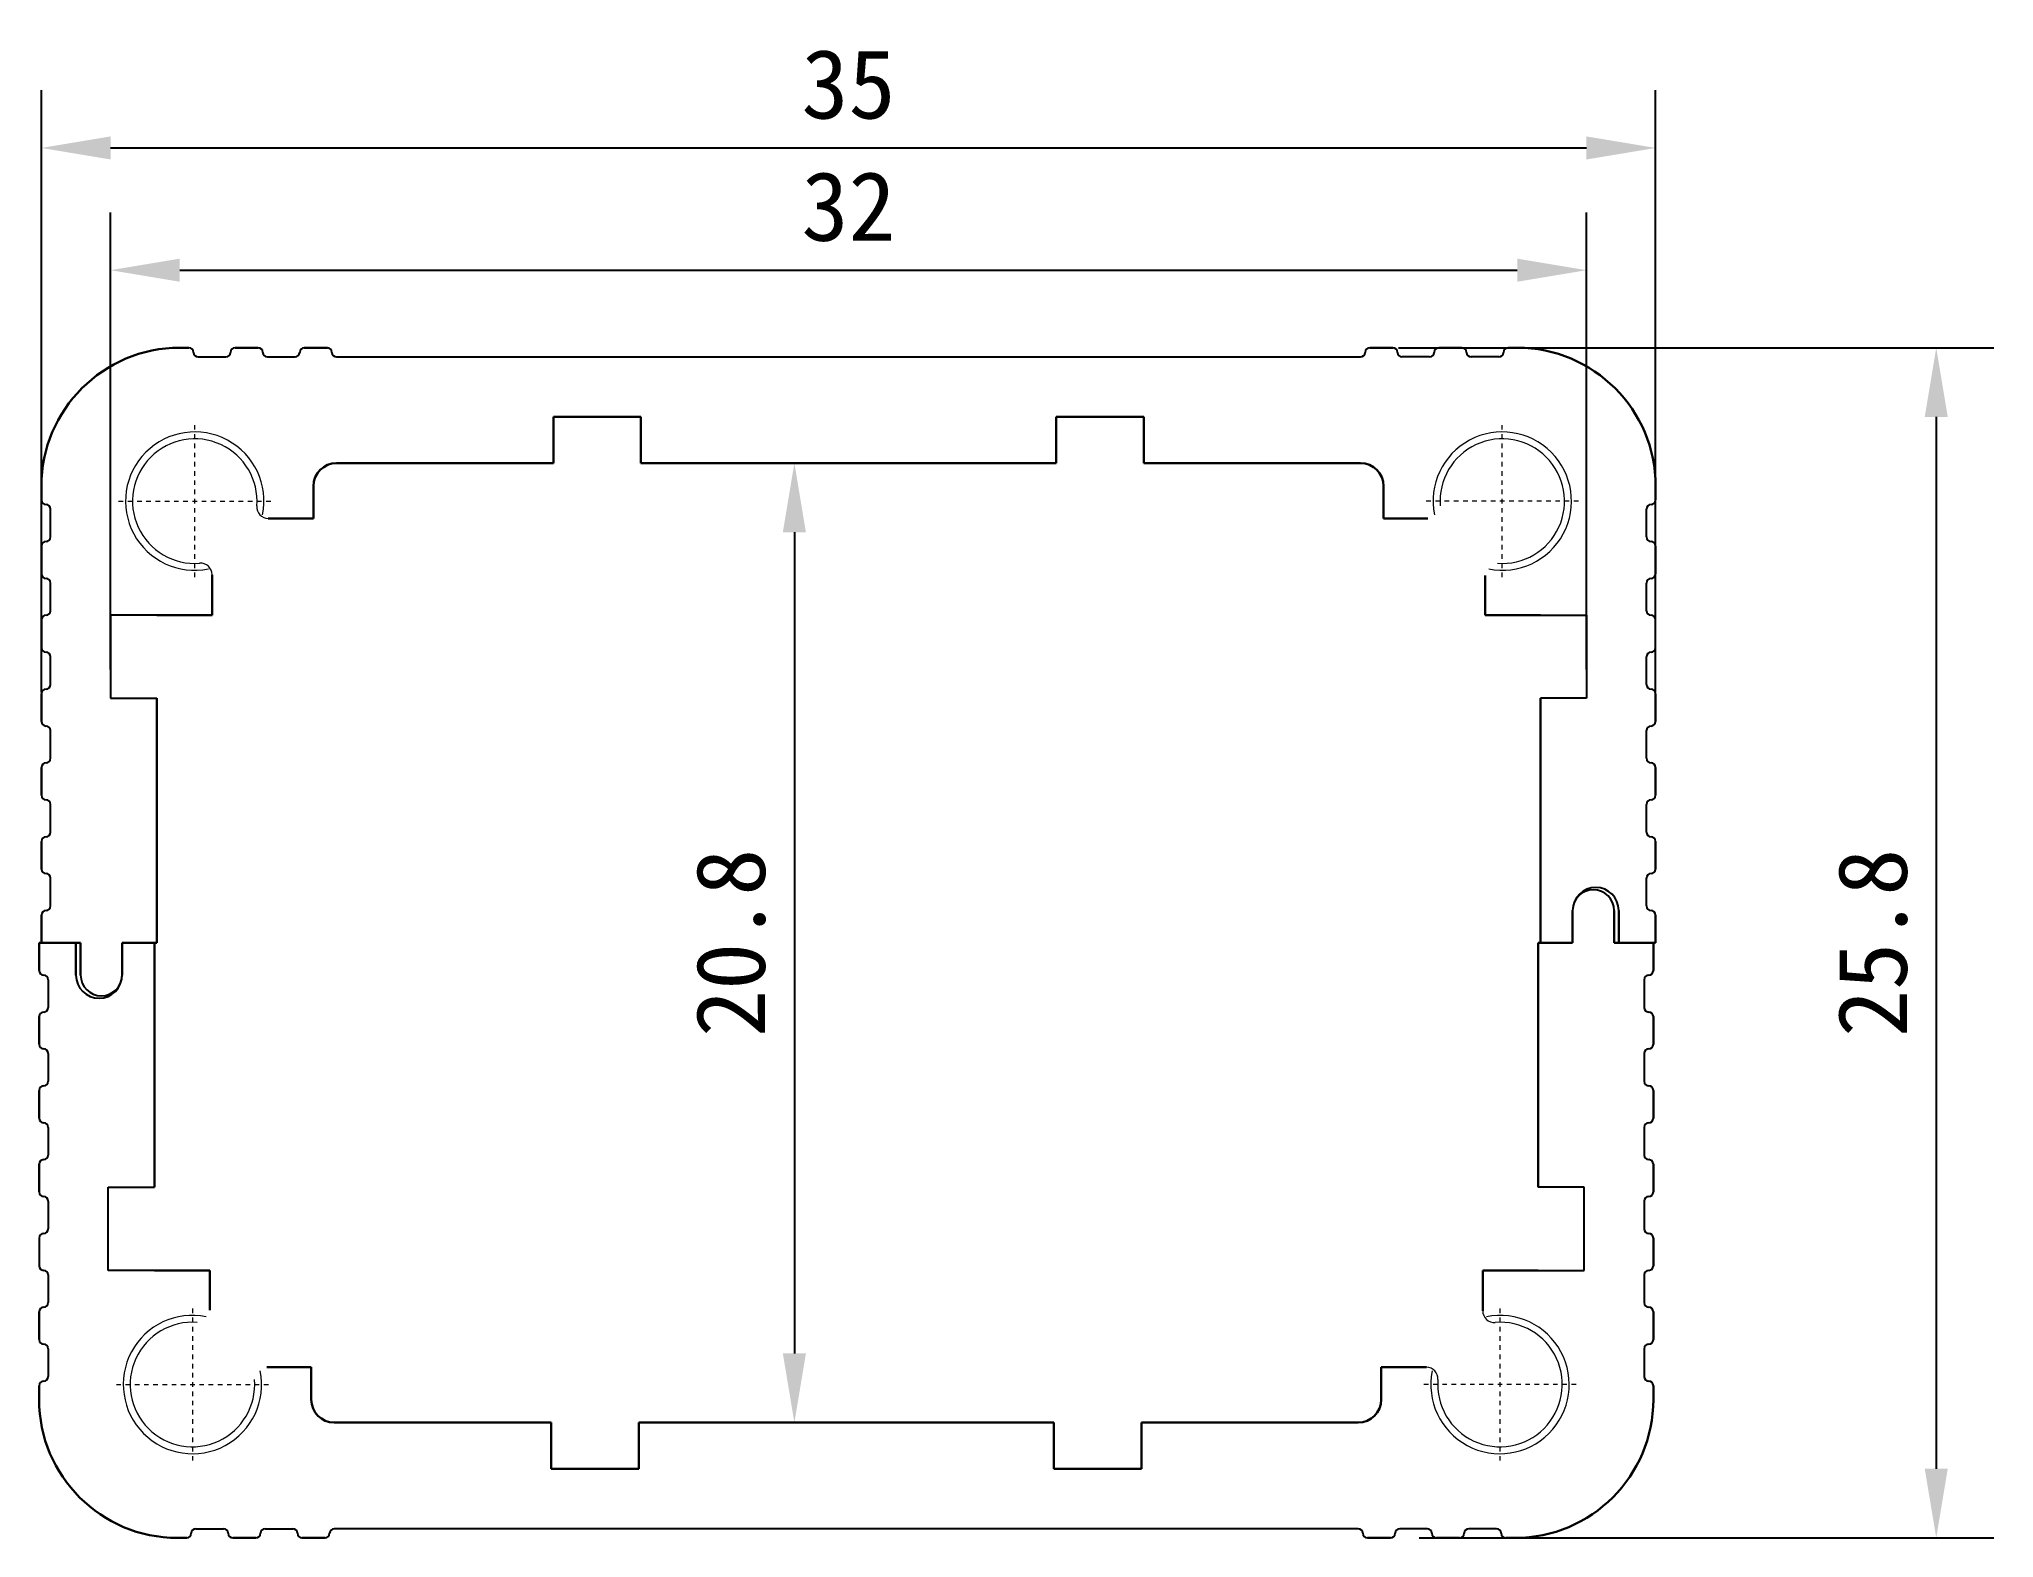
# Model space of a CAD drawing. Header units: millimetres. Extents: x -17.6 to 24.8, y -18.8 to 13.7.
import ezdxf

# ---------------------------------------------------------------- set-up
doc = ezdxf.new("R2010")
doc.units = ezdxf.units.MM
doc.linetypes.add('CENTER', pattern=[0.6, 0.375, -0.075, 0.075, -0.075])
for name, color, linetype, lineweight in [('粗实线', 7, 'Continuous', 30), ('细实线', 7, 'Continuous', 9), ('螺纹线', 3, 'Continuous', 9)]:
    doc.layers.add(name, color=color, linetype=linetype, lineweight=lineweight)
doc.dimstyles.new('ISO-25', dxfattribs={"dimtxt": 1.5, "dimasz": 1.5, "dimexe": 1.25, "dimexo": 0.625, "dimtad": 1, "dimdsep": 46, "dimtxsty": 'Standard', "dimcen": 2.5, "dimadec": 0, "dimazin": 0, "dimtfac": 1, "dimtmove": 0, "dimatfit": 3, "dimfxl": 1, "dimarcsym": 0})

# ---------------------------------------------------------------- blocks, each defined once
blk = doc.blocks.new('*D61')
at = {"color": 0, "lineweight": -2}
for p, q in [((-17.5, -0.506), (-17.5, 12.55)), ((17.5, -0.506), (17.5, 12.55)), ((-16, 11.3), (16, 11.3))]:
    blk.add_line(p, q, dxfattribs=at)
at = {"color": 0}
for points in [[(-16, 11.55), (-16, 11.05), (-17.5, 11.3)], [(16, 11.55), (16, 11.05), (17.5, 11.3)]]:
    blk.add_solid(points, dxfattribs=at)
at = {"layer": 'Defpoints', "color": 0}
for p in [(17.5, 11.3), (-17.5, -1.131), (17.5, -1.131)]:
    blk.add_point(p, dxfattribs=at)
at = {"color": 0, "insert": (0, 12.675), "char_height": 1.5, "attachment_point": 5}
blk.add_mtext('35', dxfattribs=at)
blk = doc.blocks.new('*D62')
at = {"color": 0, "lineweight": -2}
for p, q in [((11.925, 6.969), (24.834, 6.969)), ((23.584, 5.469), (23.584, -17.331)), ((12.375, -18.831), (24.834, -18.831))]:
    blk.add_line(p, q, dxfattribs=at)
at = {"color": 0}
for points in [[(23.334, 5.469), (23.834, 5.469), (23.584, 6.969)], [(23.334, -17.331), (23.834, -17.331), (23.584, -18.831)]]:
    blk.add_solid(points, dxfattribs=at)
at = {"layer": 'Defpoints', "color": 0}
for p in [(11.3, 6.969), (11.75, -18.831), (23.584, -18.831)]:
    blk.add_point(p, dxfattribs=at)
at = {"color": 0, "insert": (22.209, -5.931), "char_height": 1.5, "attachment_point": 5, "rotation": 90}
blk.add_mtext('25.8', dxfattribs=at)
blk = doc.blocks.new('*D63')
at = {"color": 0, "lineweight": -2}
for p, q in [((-16, -0.006), (-16, 9.9)), ((16, -0.006), (16, 9.9)), ((-14.5, 8.65), (14.5, 8.65))]:
    blk.add_line(p, q, dxfattribs=at)
at = {"color": 0}
for points in [[(-14.5, 8.9), (-14.5, 8.4), (-16, 8.65)], [(14.5, 8.9), (14.5, 8.4), (16, 8.65)]]:
    blk.add_solid(points, dxfattribs=at)
at = {"layer": 'Defpoints', "color": 0}
for p in [(16, 8.65), (-16, -0.631), (16, -0.631)]:
    blk.add_point(p, dxfattribs=at)
at = {"color": 0, "insert": (0, 10.025), "char_height": 1.5, "attachment_point": 5}
blk.add_mtext('32', dxfattribs=at)
blk = doc.blocks.new('*D64')
at = {"color": 0, "lineweight": -2}
for p, q in [((-3.875, 4.469), (0.076, 4.469)), ((-1.174, 2.969), (-1.174, -14.831)), ((-3.925, -16.331), (0.076, -16.331))]:
    blk.add_line(p, q, dxfattribs=at)
at = {"color": 0}
for points in [[(-1.424, 2.969), (-0.924, 2.969), (-1.174, 4.469)], [(-1.424, -14.831), (-0.924, -14.831), (-1.174, -16.331)]]:
    blk.add_solid(points, dxfattribs=at)
at = {"layer": 'Defpoints', "color": 0}
for p in [(-4.5, 4.469), (-4.55, -16.331), (-1.174, -16.331)]:
    blk.add_point(p, dxfattribs=at)
at = {"color": 0, "insert": (-2.549, -5.931), "char_height": 1.5, "attachment_point": 5, "rotation": 90}
blk.add_mtext('20.8', dxfattribs=at)

msp = doc.modelspace()

# ---------------------------------------------------------------- linework, layer by layer
for p, q in [((-12.7, 6.869), (-12.7, 6.869)), ((-11.9, 6.869), (-11.9, 6.869)), ((-11.2, 6.869), (-11.2, 6.869)), ((11.2, 6.869), (11.2, 6.869)), ((11.9, 6.869), (11.9, 6.869)), ((12.7, 6.869), (12.7, 6.869)), ((-14.1, 6.769), (-13.5, 6.769)), ((-12.6, 6.769), (-12, 6.769)), ((-11.1, 6.769), (11.1, 6.769)), ((12.6, 6.769), (12, 6.769)), ((14.1, 6.769), (13.5, 6.769)), ((-17.5, 3.669), (-17.5, 3.769)), ((-17.4, 3.569), (-17.4, 3.569)), ((-17.3, 2.869), (-17.3, 3.469)), ((17.3, 2.869), (17.3, 3.469)), ((17.4, 3.569), (17.4, 3.569)), ((17.5, 3.669), (17.5, 3.769)), ((-17.5, 2.069), (-17.5, 2.669)), ((-17.4, 2.769), (-17.4, 2.769)), ((17.4, 2.769), (17.4, 2.769)), ((17.5, 2.069), (17.5, 2.669)), ((-17.4, 1.969), (-17.4, 1.969)), ((-17.3, 1.269), (-17.3, 1.869)), ((17.3, 1.269), (17.3, 1.869)), ((17.4, 1.969), (17.4, 1.969)), ((-17.5, 0.469), (-17.5, 1.069)), ((-17.4, 1.169), (-17.4, 1.169)), ((-15, 1.169), (-16, 1.169)), ((-16, 1.169), (-16, -0.631)), ((15, 1.169), (16, 1.169)), ((16, 1.169), (16, -0.631)), ((17.4, 1.169), (17.4, 1.169)), ((17.5, 0.469), (17.5, 1.069)), ((-17.4, 0.369), (-17.4, 0.369)), ((-17.3, -0.331), (-17.3, 0.269)), ((17.3, -0.331), (17.3, 0.269)), ((17.4, 0.369), (17.4, 0.369)), ((-17.5, -1.131), (-17.5, -0.531)), ((-17.4, -0.431), (-17.4, -0.431)), ((-16, -0.631), (-15, -0.631)), ((16, -0.631), (15, -0.631)), ((17.4, -0.431), (17.4, -0.431)), ((17.5, -1.131), (17.5, -0.531)), ((-17.3, -1.931), (-17.3, -1.331)), ((17.3, -1.931), (17.3, -1.331)), ((-17.5, -2.731), (-17.5, -2.131)), ((17.5, -2.731), (17.5, -2.131)), ((-17.3, -3.531), (-17.3, -2.931)), ((17.3, -3.531), (17.3, -2.931)), ((-17.4, -3.631), (-17.4, -3.631)), ((17.4, -3.631), (17.4, -3.631)), ((-17.3, -5.131), (-17.3, -4.531)), ((17.3, -5.131), (17.3, -4.531)), ((-17.4, -5.231), (-17.4, -5.231)), ((17.4, -5.231), (17.4, -5.231)), ((-17.45, -6.631), (-17.45, -6.631)), ((-17.35, -6.731), (-17.35, -7.331)), ((17.25, -6.731), (17.25, -7.331)), ((17.35, -6.631), (17.35, -6.631)), ((-17.45, -8.231), (-17.45, -8.231)), ((-17.35, -8.331), (-17.35, -8.931)), ((17.25, -8.331), (17.25, -8.931)), ((17.35, -8.231), (17.35, -8.231)), ((-17.55, -9.131), (-17.55, -9.731)), ((17.45, -9.131), (17.45, -9.731)), ((-17.35, -9.931), (-17.35, -10.531)), ((17.25, -9.931), (17.25, -10.531)), ((-17.55, -10.731), (-17.55, -11.331)), ((17.45, -10.731), (17.45, -11.331)), ((-17.45, -11.431), (-17.45, -11.431)), ((-16.05, -13.031), (-16.05, -11.231)), ((-16.05, -11.231), (-15.05, -11.231)), ((15.95, -11.231), (14.95, -11.231)), ((15.95, -13.031), (15.95, -11.231)), ((17.35, -11.431), (17.35, -11.431)), ((-17.35, -11.531), (-17.35, -12.131)), ((17.25, -11.531), (17.25, -12.131)), ((-17.45, -12.231), (-17.45, -12.231)), ((17.35, -12.231), (17.35, -12.231)), ((-17.55, -12.331), (-17.55, -12.931)), ((17.45, -12.331), (17.45, -12.931)), ((-17.45, -13.031), (-17.45, -13.031)), ((-17.35, -13.131), (-17.35, -13.731)), ((-15.05, -13.031), (-16.05, -13.031)), ((14.95, -13.031), (15.95, -13.031)), ((17.25, -13.131), (17.25, -13.731)), ((17.35, -13.031), (17.35, -13.031)), ((-17.55, -13.931), (-17.55, -14.531)), ((-17.45, -13.831), (-17.45, -13.831)), ((17.35, -13.831), (17.35, -13.831)), ((17.45, -13.931), (17.45, -14.531)), ((-17.45, -14.631), (-17.45, -14.631)), ((-17.35, -14.731), (-17.35, -15.331)), ((17.25, -14.731), (17.25, -15.331)), ((17.35, -14.631), (17.35, -14.631)), ((-17.55, -15.531), (-17.55, -15.631)), ((-17.45, -15.431), (-17.45, -15.431)), ((17.35, -15.431), (17.35, -15.431)), ((17.45, -15.531), (17.45, -15.631)), ((-14.15, -18.631), (-13.55, -18.631)), ((-12.65, -18.631), (-12.05, -18.631)), ((11.05, -18.631), (-11.15, -18.631)), ((12.55, -18.631), (11.95, -18.631)), ((14.05, -18.631), (13.45, -18.631)), ((-12.75, -18.731), (-12.75, -18.731)), ((-11.95, -18.731), (-11.95, -18.731)), ((-11.25, -18.731), (-11.25, -18.731)), ((11.15, -18.731), (11.15, -18.731)), ((11.85, -18.731), (11.85, -18.731)), ((12.65, -18.731), (12.65, -18.731))]:
    msp.add_line(p, q)
for centre, radius, start, end in [((-14.3, 6.869), 0.1, 360, 90), ((-14.1, 6.869), 0.1, 180, 270), ((-13.5, 6.869), 0.1, 270, 0), ((-13.3, 6.869), 0.1, 90, 180), ((-12.8, 6.869), 0.1, 0, 90), ((-12.6, 6.869), 0.1, 180, 270), ((-12, 6.869), 0.1, 270, 0), ((-11.8, 6.869), 0.1, 90, 180), ((-11.3, 6.869), 0.1, 0, 90), ((-11.1, 6.869), 0.1, 180, 270), ((11.1, 6.869), 0.1, 270, 0), ((11.3, 6.869), 0.1, 90, 180), ((11.8, 6.869), 0.1, 0, 90), ((12, 6.869), 0.1, 180, 270), ((12.6, 6.869), 0.1, 270, 0), ((12.8, 6.869), 0.1, 90, 180), ((13.3, 6.869), 0.1, 0, 90), ((13.5, 6.869), 0.1, 180, 270), ((14.1, 6.869), 0.1, 270, 0), ((14.3, 6.869), 0.1, 90, 180), ((-17.4, 3.669), 0.1, 180, 270), ((-17.4, 3.469), 0.1, 360, 90), ((17.4, 3.469), 0.1, 90, 180), ((17.4, 3.669), 0.1, 270, 0), ((-17.4, 2.669), 0.1, 90, 180), ((-17.4, 2.869), 0.1, 270, 360), ((17.4, 2.869), 0.1, 180, 270), ((17.4, 2.669), 0.1, 0, 90), ((-17.4, 2.069), 0.1, 180, 270), ((-17.4, 1.869), 0.1, 360, 90), ((17.4, 1.869), 0.1, 90, 180), ((17.4, 2.069), 0.1, 270, 0), ((-17.4, 1.069), 0.1, 90, 180), ((-17.4, 1.269), 0.1, 270, 360), ((17.4, 1.269), 0.1, 180, 270), ((17.4, 1.069), 0.1, 360, 90), ((-17.4, 0.469), 0.1, 180, 270), ((17.4, 0.469), 0.1, 270, 360), ((-17.4, 0.269), 0.1, 360, 90), ((17.4, 0.269), 0.1, 90, 180), ((-17.4, -0.331), 0.1, 270, 360), ((17.4, -0.331), 0.1, 180, 270), ((-17.4, -0.531), 0.1, 90, 180), ((17.4, -0.531), 0.1, 0, 90), ((-17.4, -1.131), 0.1, 180, 270), ((-17.4, -1.331), 0.1, 360, 90), ((17.4, -1.331), 0.1, 90, 180), ((17.4, -1.131), 0.1, 270, 0), ((-17.4, -2.131), 0.1, 90, 180), ((-17.4, -1.931), 0.1, 270, 360), ((17.4, -1.931), 0.1, 180, 270), ((17.4, -2.131), 0.1, 0, 90), ((-17.4, -2.731), 0.1, 180, 270), ((-17.4, -2.931), 0.1, 360, 90), ((17.4, -2.931), 0.1, 90, 180), ((17.4, -2.731), 0.1, 270, 0), ((-17.4, -3.731), 0.1, 90, 180), ((-17.4, -3.531), 0.1, 270, 360), ((17.4, -3.531), 0.1, 180, 270), ((17.4, -3.731), 0.1, 0, 90), ((-17.4, -4.331), 0.1, 180, 270), ((-17.4, -4.531), 0.1, 360, 90), ((17.4, -4.531), 0.1, 90, 180), ((17.4, -4.331), 0.1, 270, 0), ((16.2, -5.231), 0.5, 360, 180), ((16.15, -5.231), 0.45, 0, 180), ((-17.4, -5.331), 0.1, 90, 180), ((-17.4, -5.131), 0.1, 270, 360), ((17.4, -5.131), 0.1, 180, 270), ((17.4, -5.331), 0.1, 0, 90), ((-17.45, -6.531), 0.1, 180, 270), ((-17.45, -6.731), 0.1, 0, 90), ((-16.25, -6.631), 0.5, 180, 360), ((-16.2, -6.631), 0.45, 180, 0), ((17.35, -6.731), 0.1, 90, 180), ((17.35, -6.531), 0.1, 270, 360), ((-17.45, -7.531), 0.1, 90, 180), ((-17.45, -7.331), 0.1, 270, 0), ((17.35, -7.331), 0.1, 180, 270), ((17.35, -7.531), 0.1, 360, 90), ((-17.45, -8.131), 0.1, 180, 270), ((-17.45, -8.331), 0.1, 0, 90), ((17.35, -8.331), 0.1, 90, 180), ((17.35, -8.131), 0.1, 270, 360), ((-17.45, -9.131), 0.1, 90, 180), ((-17.45, -8.931), 0.1, 270, 0), ((17.35, -8.931), 0.1, 180, 270), ((17.35, -9.131), 0.1, 360, 90), ((-17.45, -9.731), 0.1, 180, 270), ((17.35, -9.731), 0.1, 270, 360), ((-17.45, -9.931), 0.1, 0, 90), ((17.35, -9.931), 0.1, 90, 180), ((-17.45, -10.531), 0.1, 270, 360), ((17.35, -10.531), 0.1, 180, 270), ((-17.45, -10.731), 0.1, 90, 180), ((17.35, -10.731), 0.1, 360, 90), ((-17.45, -11.331), 0.1, 180, 270), ((-17.45, -11.531), 0.1, 0, 90), ((17.35, -11.531), 0.1, 90, 180), ((17.35, -11.331), 0.1, 270, 360), ((-17.45, -12.331), 0.1, 90, 180), ((-17.45, -12.131), 0.1, 270, 0), ((17.35, -12.131), 0.1, 180, 270), ((17.35, -12.331), 0.1, 360, 90), ((-17.45, -12.931), 0.1, 180, 270), ((-17.45, -13.131), 0.1, 0, 90), ((17.35, -13.131), 0.1, 90, 180), ((17.35, -12.931), 0.1, 270, 360), ((-17.45, -13.931), 0.1, 90, 180), ((-17.45, -13.731), 0.1, 270, 360), ((17.35, -13.731), 0.1, 180, 270), ((17.35, -13.931), 0.1, 360, 90), ((-17.45, -14.531), 0.1, 180, 270), ((-17.45, -14.731), 0.1, 0, 90), ((17.35, -14.731), 0.1, 90, 180), ((17.35, -14.531), 0.1, 270, 360), ((-17.45, -15.531), 0.1, 90, 180), ((-17.45, -15.331), 0.1, 270, 0), ((17.35, -15.331), 0.1, 180, 270), ((17.35, -15.531), 0.1, 360, 90), ((-14.15, -18.731), 0.1, 90, 180), ((-13.55, -18.731), 0.1, 360, 90), ((-12.65, -18.731), 0.1, 90, 180), ((-12.05, -18.731), 0.1, 360, 90), ((-11.15, -18.731), 0.1, 90, 180), ((11.05, -18.731), 0.1, 0, 90), ((11.95, -18.731), 0.1, 90, 180), ((12.55, -18.731), 0.1, 360, 90), ((13.45, -18.731), 0.1, 90, 180), ((14.05, -18.731), 0.1, 360, 90), ((-14.35, -18.731), 0.1, 270, 0), ((-13.35, -18.731), 0.1, 180, 270), ((-12.85, -18.731), 0.1, 270, 360), ((-11.85, -18.731), 0.1, 180, 270), ((-11.35, -18.731), 0.1, 270, 360), ((11.25, -18.731), 0.1, 180, 270), ((11.75, -18.731), 0.1, 270, 360), ((12.75, -18.731), 0.1, 180, 270), ((13.25, -18.731), 0.1, 270, 360), ((14.25, -18.731), 0.1, 180, 270)]:
    msp.add_arc(centre, radius, start, end)
at = {"layer": '粗实线'}
for p, q in [((-14.3, 6.969), (-14.5, 6.969)), ((-14.5, 6.969), (-14.3, 6.969)), ((-13.3, 6.969), (-12.8, 6.969)), ((-11.8, 6.969), (-11.3, 6.969)), ((11.8, 6.969), (11.3, 6.969)), ((13.3, 6.969), (12.8, 6.969)), ((14.5, 6.969), (14.3, 6.969)), ((-6.4, 5.469), (-4.5, 5.469)), ((-6.4, 4.469), (-6.4, 5.469)), ((-4.5, 5.469), (-4.5, 4.469)), ((4.5, 5.469), (6.4, 5.469)), ((4.5, 4.469), (4.5, 5.469)), ((6.4, 5.469), (6.4, 4.469)), ((-11.1, 4.469), (-6.4, 4.469)), ((-4.5, 4.469), (4.5, 4.469)), ((6.4, 4.469), (11.1, 4.469)), ((-17.5, 3.969), (-17.5, 3.669)), ((-11.6, 3.969), (-11.6, 3.269)), ((11.6, 3.969), (11.6, 3.269)), ((17.5, 3.669), (17.5, 3.969)), ((-11.6, 3.269), (-12.58, 3.269)), ((11.6, 3.269), (12.563, 3.269)), ((-17.5, 2.669), (-17.5, 2.069)), ((17.5, 2.069), (17.5, 2.669)), ((-13.8, 1.169), (-13.8, 2.049)), ((13.8, 1.169), (13.8, 2.032)), ((-17.5, 1.069), (-17.5, 0.469)), ((-15, 1.169), (-13.8, 1.169)), ((15, 1.169), (13.8, 1.169)), ((-17.5, -0.531), (-17.5, -1.131)), ((-15, -5.931), (-15, -0.631)), ((15, -0.631), (15, -5.931)), ((17.5, -1.131), (17.5, -0.531)), ((-17.5, -2.131), (-17.5, -2.731)), ((17.5, -2.731), (17.5, -2.131)), ((-17.5, -3.731), (-17.5, -4.331)), ((17.5, -4.331), (17.5, -3.731)), ((-17.5, -5.331), (-17.5, -5.931)), ((15.7, -5.231), (15.7, -5.931)), ((15.7, -5.231), (15.7, -5.931)), ((16.6, -5.931), (16.6, -5.231)), ((16.7, -5.931), (16.7, -5.231)), ((17.5, -5.931), (17.5, -5.331)), ((-17.55, -5.931), (-17.55, -6.531)), ((-16.75, -5.931), (-17.55, -5.931)), ((-17.5, -5.931), (-16.65, -5.931)), ((-16.75, -5.931), (-16.75, -6.631)), ((-16.65, -5.931), (-16.65, -6.631)), ((-15.75, -5.931), (-15, -5.931)), ((-15.75, -6.631), (-15.75, -5.931)), ((-15.05, -5.931), (-15.75, -5.931)), ((-15.75, -6.631), (-15.75, -5.931)), ((-15.05, -11.231), (-15.05, -5.931)), ((14.95, -5.931), (14.95, -11.231)), ((15.7, -5.931), (14.95, -5.931)), ((15, -5.931), (15.7, -5.931)), ((17.45, -5.931), (16.6, -5.931)), ((16.7, -5.931), (17.5, -5.931)), ((17.45, -6.531), (17.45, -5.931)), ((-17.55, -7.531), (-17.55, -8.131)), ((17.45, -8.131), (17.45, -7.531)), ((-17.55, -9.131), (-17.55, -9.731)), ((17.45, -9.731), (17.45, -9.131)), ((-17.55, -10.731), (-17.55, -11.331)), ((17.45, -11.331), (17.45, -10.731)), ((17.45, -12.931), (17.45, -12.331)), ((-15.05, -13.031), (-13.85, -13.031)), ((-13.85, -13.031), (-13.85, -13.893)), ((13.75, -13.031), (13.75, -13.91)), ((14.95, -13.031), (13.75, -13.031)), ((-17.55, -13.931), (-17.55, -14.531)), ((17.45, -14.531), (17.45, -13.931)), ((-11.65, -15.131), (-12.613, -15.131)), ((-11.65, -15.831), (-11.65, -15.131)), ((11.55, -15.831), (11.55, -15.131)), ((11.55, -15.131), (12.53, -15.131)), ((-17.55, -15.531), (-17.55, -15.831)), ((17.45, -15.831), (17.45, -15.531)), ((-6.45, -16.331), (-11.15, -16.331)), ((-6.45, -17.331), (-6.45, -16.331)), ((-4.55, -16.331), (-4.55, -17.331)), ((4.45, -16.331), (-4.55, -16.331)), ((4.45, -17.331), (4.45, -16.331)), ((6.35, -16.331), (6.35, -17.331)), ((11.05, -16.331), (6.35, -16.331)), ((-4.55, -17.331), (-6.45, -17.331)), ((6.35, -17.331), (4.45, -17.331)), ((-14.55, -18.831), (-14.35, -18.831)), ((-13.35, -18.831), (-12.85, -18.831)), ((-11.85, -18.831), (-11.35, -18.831)), ((11.75, -18.831), (11.25, -18.831)), ((13.25, -18.831), (12.75, -18.831)), ((14.25, -18.831), (14.45, -18.831)), ((14.45, -18.831), (14.25, -18.831))]:
    msp.add_line(p, q, dxfattribs=at)
for centre, radius, start, end in [((-14.5, 3.969), 3, 90, 180), ((14.5, 3.969), 3, 0, 90), ((-11.1, 3.969), 0.5, 90, 180), ((11.1, 3.969), 0.5, 0, 90), ((-14.55, -15.831), 3, 180, 270), ((-11.15, -15.831), 0.5, 180, 270), ((11.05, -15.831), 0.5, 270, 0), ((14.45, -15.831), 3, 270, 0)]:
    msp.add_arc(centre, radius, start, end, dxfattribs=at)
at = {"layer": '细实线', "color": 1, "linetype": 'CENTER', "ltscale": 0.131948}
for p, q in [((-14.175, 1.994), (-14.175, 5.294)), ((14.175, 1.994), (14.175, 5.294)), ((-15.825, 3.644), (-12.525, 3.644)), ((15.825, 3.644), (12.525, 3.644)), ((-14.225, -13.856), (-14.225, -17.156)), ((14.125, -13.856), (14.125, -17.156)), ((-15.875, -15.506), (-12.575, -15.506)), ((15.775, -15.506), (12.475, -15.506))]:
    msp.add_line(p, q, dxfattribs=at)
at = {"layer": '细实线'}
for centre, radius, start, end in [((-14.175, 3.644), 1.35, 355.5192, 274.4808), ((14.175, 3.644), 1.35, 265.5192, 184.4808), ((-12.58, 3.519), 0.25, 175.5192, 270), ((-14.05, 2.049), 0.25, 0, 94.4808), ((14, -13.91), 0.25, 180, 274.4808), ((-14.225, -15.506), 1.35, 85.5192, 4.4808), ((14.125, -15.506), 1.35, 175.5192, 94.4808), ((12.53, -15.381), 0.25, 355.5192, 90)]:
    msp.add_arc(centre, radius, start, end, dxfattribs=at)
at = {"layer": '螺纹线'}
for centre, start, end in [((-14.175, 3.644), 348.6359, 281.3641), ((14.175, 3.644), 258.6359, 191.3641), ((-14.225, -15.506), 78.6359, 11.3641), ((14.125, -15.506), 168.6359, 101.3641)]:
    msp.add_arc(centre, 1.5, start, end, dxfattribs=at)

# ---------------------------------------------------------------- dimensions: what is measured, and where the dimension line sits
for base, p1, p2, picture, middle in [((17.5, 11.3), (-17.5, -1.131), (17.5, -1.131), '*D61', (0, 12.675)), ((16, 8.65), (-16, -0.631), (16, -0.631), '*D63', (0, 10.025))]:
    dim = msp.add_linear_dim(base=base, p1=p1, p2=p2, dimstyle='ISO-25', override={"dimfxl": 0.18})
    dim.commit()
    dim.dimension.update_dxf_attribs({"geometry": picture, "text_midpoint": middle})
for base, p1, p2, picture, middle in [((23.584, -18.831), (11.3, 6.969), (11.75, -18.831), '*D62', (22.209, -5.931)), ((-1.174, -16.331), (-4.5, 4.469), (-4.55, -16.331), '*D64', (-2.549, -5.931))]:
    dim = msp.add_linear_dim(base=base, p1=p1, p2=p2, angle=90, dimstyle='ISO-25', override={"dimfxl": 0.18})
    dim.commit()
    dim.dimension.update_dxf_attribs({"geometry": picture, "text_midpoint": middle})

doc.saveas('drawing.dxf')
